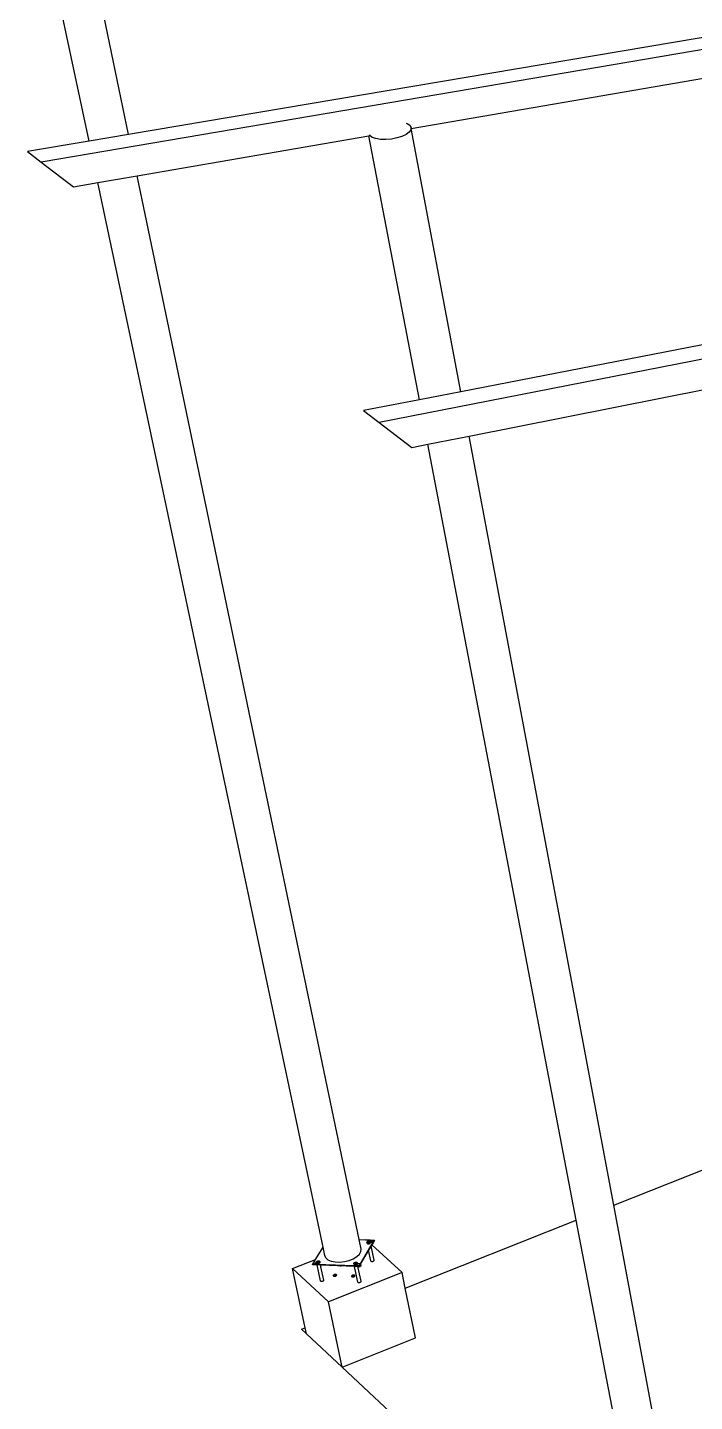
# Model space of a CAD drawing. Header units: inches. Extents: x -1339 to 1886, y -1058 to 789.
# Drawn here: x -1211 to -940, y -113 to 445 of the extents above; entities that cross this region are included whole.
import ezdxf

# ---------------------------------------------------------------- set-up
doc = ezdxf.new("R2010")
doc.units = ezdxf.units.IN
doc.header["$MEASUREMENT"] = 0

msp = doc.modelspace()

# ---------------------------------------------------------------- linework, layer by layer
for p, q in [((760.1, 724.78), (-1205.84, 390.66)), ((915.18, 672.58), (-1068.49, 284.88)), ((-1170.29, 401.91), (-1190.49, 498.75)), ((-1186.39, 399.19), (-1206.93, 496.29)), ((-873.08, 452.12), (-1170.29, 401.91)), ((-1055.42, 404.31), (-870.62, 436.15)), ((-1056.31, 402.89), (-1057.54, 401.97)), ((-1057.52, 406.53), (-1057.02, 406.36)), ((-1057.02, 406.36), (-1055.99, 405.64)), ((-1055.62, 403.85), (-1056.31, 402.89)), ((-1055.99, 405.64), (-1055.51, 404.79)), ((-1055.51, 404.79), (-1055.62, 403.85)), ((-1055.42, 404.31), (-1055.51, 404.79)), ((-1035.31, 297.37), (-1055.42, 404.31)), ((-1186.39, 399.19), (-1211.42, 394.96)), ((-1170.29, 401.91), (-1186.39, 399.19)), ((-1166.79, 385.11), (-1072.6, 401.34)), ((-1072.6, 401.34), (-1072.44, 401.37)), ((-1052.1, 294.11), (-1072.6, 401.34)), ((-1072.32, 401.47), (-1072.52, 401.83)), ((-1071.3, 400.75), (-1072.32, 401.47)), ((-1069.78, 400.22), (-1071.3, 400.75)), ((-1067.88, 399.92), (-1069.78, 400.22)), ((-1065.72, 399.87), (-1067.88, 399.92)), ((-1063.45, 400.07), (-1065.72, 399.87)), ((-1061.24, 400.51), (-1063.45, 400.07)), ((-1059.22, 401.16), (-1061.24, 400.51)), ((-1057.54, 401.97), (-1059.22, 401.16)), ((-1211.42, 394.96), (-1205.84, 390.66)), ((-1205.84, 390.66), (-1192.65, 380.66)), ((-1192.65, 380.66), (-1182.82, 382.35)), ((-1182.82, 382.35), (-1166.79, 385.11)), ((-1091.28, -50.31), (-1182.82, 382.35)), ((-1076.6, -47.21), (-1166.79, 385.11)), ((-854.63, 332.47), (-1035.31, 297.37)), ((-1035.31, 297.37), (-1052.1, 294.11)), ((-1031.92, 279.34), (-934.32, 298.67)), ((-1052.1, 294.11), (-1074.76, 289.71)), ((-1074.76, 289.71), (-1068.49, 284.88)), ((-1068.49, 284.88), (-1055.12, 274.75)), ((-1048.64, 276.03), (-1031.92, 279.34)), ((-973.13, -33.27), (-1031.92, 279.34)), ((-1055.12, 274.75), (-1048.64, 276.03)), ((-988.35, -39.32), (-1048.64, 276.03)), ((-973.13, -33.27), (-884.02, 2.17)), ((-948.68, -163.31), (-973.13, -33.27)), ((-1057.87, -66.96), (-988.35, -39.32)), ((-964.05, -166.4), (-988.35, -39.32)), ((-1076.6, -47.21), (-1073.95, -47.3)), ((-1075.79, -51.12), (-1076.6, -47.21)), ((-1070.99, -48.36), (-1076.23, -57.07)), ((-1073.95, -47.3), (-1073.87, -47.27)), ((-1073.95, -47.3), (-1073.83, -47.31)), ((-1073.87, -47.27), (-1073.83, -47.31)), ((-1073.83, -47.31), (-1072.08, -47.37)), ((-1073.43, -48.28), (-1073.39, -48.18)), ((-1073.41, -48.36), (-1073.43, -48.28)), ((-1073.36, -48.44), (-1073.41, -48.36)), ((-1073.34, -48.73), (-1073.41, -48.36)), ((-1073.39, -48.18), (-1073.31, -48.09)), ((-1073.26, -48.5), (-1073.36, -48.44)), ((-1073.28, -48.81), (-1073.34, -48.73)), ((-1073.31, -48.09), (-1073.2, -48.01)), ((-1073.28, -48.81), (-1073.18, -48.87)), ((-1073.13, -48.54), (-1073.26, -48.5)), ((-1073.2, -48.01), (-1073.05, -47.94)), ((-1073.18, -48.87), (-1073.05, -48.91)), ((-1072.97, -48.56), (-1073.13, -48.54)), ((-1073.05, -47.94), (-1072.89, -47.89)), ((-1073.05, -48.91), (-1072.9, -48.93)), ((-1072.8, -48.56), (-1072.97, -48.56)), ((-1072.9, -48.93), (-1072.73, -48.93)), ((-1072.9, -48.95), (-1072.73, -48.94)), ((-1072.89, -47.89), (-1072.72, -47.86)), ((-1072.63, -48.53), (-1072.8, -48.56)), ((-1071.72, -49.81), (-1072.77, -51.56)), ((-1072.73, -48.93), (-1072.55, -48.9)), ((-1072.73, -48.94), (-1072.55, -48.91)), ((-1072.72, -47.86), (-1072.55, -47.85)), ((-1072.46, -48.47), (-1072.63, -48.53)), ((-1072.55, -47.85), (-1072.39, -47.87)), ((-1072.55, -48.9), (-1072.39, -48.84)), ((-1072.55, -48.91), (-1072.38, -48.85)), ((-1072.32, -48.4), (-1072.46, -48.47)), ((-1072.39, -47.87), (-1072.26, -47.91)), ((-1072.39, -48.84), (-1072.24, -48.77)), ((-1072.38, -48.85), (-1072.23, -48.78)), ((-1072.2, -48.32), (-1072.32, -48.4)), ((-1072.26, -47.91), (-1072.16, -47.97)), ((-1072.24, -48.77), (-1072.13, -48.69)), ((-1072.23, -48.78), (-1072.11, -48.7)), ((-1072.13, -48.23), (-1072.2, -48.32)), ((-1072.08, -47.37), (-1072.17, -47.61)), ((-1072.17, -47.61), (-1072.14, -47.84)), ((-1072.16, -47.97), (-1072.11, -48.05)), ((-1072.14, -47.84), (-1071.99, -48.05)), ((-1072.09, -48.14), (-1072.13, -48.23)), ((-1072.13, -48.69), (-1072.05, -48.6)), ((-1072.11, -48.05), (-1072.09, -48.14)), ((-1072.04, -48.37), (-1072.11, -48.05)), ((-1072.11, -48.33), (-1072.08, -48.34)), ((-1072.11, -48.7), (-1072.03, -48.6)), ((-1072.1, -48.07), (-1070.45, -47.42)), ((-1072.08, -48.34), (-1072.1, -48.35)), ((-1072.06, -48.33), (-1072.09, -48.32)), ((-1072.08, -47.37), (-1070.43, -47.43)), ((-1072.06, -48.33), (-1072.08, -48.34)), ((-1072.08, -48.34), (-1072.03, -48.42)), ((-1072.04, -48.37), (-1072.06, -48.33)), ((-1072.02, -48.51), (-1072.05, -48.6)), ((-1072.03, -48.42), (-1072.04, -48.37)), ((-1072.01, -48.41), (-1072.04, -48.37)), ((-1072.03, -48.42), (-1072.02, -48.51)), ((-1072.03, -48.6), (-1071.99, -48.5)), ((-1071.99, -48.5), (-1072.01, -48.41)), ((-1071.99, -48.05), (-1071.74, -48.21)), ((-1071.74, -48.21), (-1071.4, -48.31)), ((-1071.49, -49.43), (-1071.72, -49.81)), ((-1070.51, -55.6), (-1071.72, -49.81)), ((-1070.95, -48.54), (-1071.49, -49.43)), ((-1071.49, -49.43), (-1059.17, -60.63)), ((-1071.4, -48.31), (-1070.99, -48.36)), ((-1070.43, -47.43), (-1070.99, -48.36)), ((-1070.95, -48.54), (-1070.99, -48.36)), ((-1070.39, -47.61), (-1070.95, -48.54)), ((-1070.39, -47.61), (-1070.43, -47.43)), ((-1103.69, -58.99), (-1094.34, -55.32)), ((-1094.99, -56.38), (-1094.34, -55.32)), ((-1094.34, -55.32), (-1091.28, -50.31)), ((-1090.55, -53.76), (-1091.28, -50.31)), ((-1090.16, -54.69), (-1090.55, -53.76)), ((-1089.29, -55.46), (-1090.16, -54.69)), ((-1089.29, -55.46), (-1088, -56.02)), ((-1082.61, -56.18), (-1080.71, -55.71)), ((-1080.71, -55.71), (-1078.99, -55.02)), ((-1078.99, -55.02), (-1077.55, -54.15)), ((-1077.55, -54.15), (-1076.49, -53.16)), ((-1076.49, -53.16), (-1075.89, -52.13)), ((-1072.77, -51.56), (-1076.2, -57.25)), ((-1075.89, -52.13), (-1075.79, -51.12)), ((-1071.86, -55.93), (-1072.77, -51.56)), ((-1070.61, -55.88), (-1070.54, -55.79)), ((-1070.54, -55.79), (-1070.5, -55.69)), ((-1070.51, -55.6), (-1070.52, -55.59)), ((-1070.5, -55.69), (-1070.51, -55.6)), ((-1089.09, -72.49), (-1103.69, -58.99)), ((-1098.52, -83.12), (-1103.69, -58.99)), ((-1095.56, -57.31), (-1094.99, -56.38)), ((-1095.56, -57.31), (-1093.99, -56.7)), ((-1093.91, -57.37), (-1095.56, -57.31)), ((-1095.52, -57.49), (-1095.56, -57.31)), ((-1093.87, -57.56), (-1095.52, -57.49)), ((-1094.58, -56.43), (-1094.99, -56.38)), ((-1094.24, -56.53), (-1094.58, -56.43)), ((-1093.99, -56.7), (-1094.24, -56.53)), ((-1093.84, -56.9), (-1093.99, -56.7)), ((-1093.93, -56.33), (-1093.89, -56.23)), ((-1093.91, -56.41), (-1093.93, -56.33)), ((-1093.86, -56.49), (-1093.91, -56.41)), ((-1093.86, -56.67), (-1093.91, -56.41)), ((-1093.91, -57.37), (-1093.81, -57.13)), ((-1093.87, -57.56), (-1093.91, -57.37)), ((-1078.45, -57.94), (-1093.91, -57.37)), ((-1093.89, -56.23), (-1093.81, -56.14)), ((-1093.86, -56.67), (-1093.88, -56.71)), ((-1093.88, -56.71), (-1093.87, -56.81)), ((-1093.87, -56.81), (-1093.81, -56.89)), ((-1093.71, -57.56), (-1093.87, -57.56)), ((-1093.76, -56.55), (-1093.86, -56.49)), ((-1093.84, -56.79), (-1093.86, -56.67)), ((-1093.78, -56.86), (-1093.84, -56.79)), ((-1093.81, -57.13), (-1093.84, -56.9)), ((-1093.81, -56.14), (-1093.7, -56.06)), ((-1093.81, -56.89), (-1093.71, -56.95)), ((-1093.78, -56.86), (-1093.68, -56.93)), ((-1093.63, -56.6), (-1093.76, -56.55)), ((-1093.71, -56.95), (-1093.57, -56.99)), ((-1092.34, -64.01), (-1093.71, -57.56)), ((-1092.33, -57.61), (-1093.71, -57.56)), ((-1093.7, -56.06), (-1093.55, -55.99)), ((-1093.68, -56.93), (-1093.55, -56.97)), ((-1093.48, -56.61), (-1093.63, -56.6)), ((-1093.57, -56.99), (-1093.41, -57.01)), ((-1093.55, -55.99), (-1093.38, -55.93)), ((-1093.55, -56.97), (-1093.4, -56.99)), ((-1093.3, -56.61), (-1093.48, -56.61)), ((-1093.41, -57.01), (-1093.23, -57.01)), ((-1093.4, -56.99), (-1093.22, -56.98)), ((-1093.4, -57), (-1093.23, -56.99)), ((-1093.38, -55.93), (-1093.21, -55.9)), ((-1093.13, -56.58), (-1093.3, -56.61)), ((-1093.23, -56.99), (-1093.05, -56.96)), ((-1093.23, -57.01), (-1093.05, -56.97)), ((-1093.22, -56.98), (-1093.05, -56.95)), ((-1093.21, -55.9), (-1093.04, -55.9)), ((-1092.96, -56.53), (-1093.13, -56.58)), ((-1093.05, -56.95), (-1092.88, -56.9)), ((-1093.05, -56.96), (-1092.87, -56.91)), ((-1093.05, -56.97), (-1092.88, -56.92)), ((-1093.04, -55.9), (-1092.88, -55.92)), ((-1092.82, -56.45), (-1092.96, -56.53)), ((-1092.88, -55.92), (-1092.75, -55.96)), ((-1092.88, -56.9), (-1092.74, -56.83)), ((-1092.88, -56.92), (-1092.73, -56.85)), ((-1092.87, -56.91), (-1092.72, -56.83)), ((-1092.7, -56.37), (-1092.82, -56.45)), ((-1092.69, -56.43), (-1092.81, -56.48)), ((-1092.64, -56.66), (-1092.77, -56.66)), ((-1092.75, -55.96), (-1092.65, -56.02)), ((-1092.62, -56.74), (-1092.74, -56.83)), ((-1092.73, -56.85), (-1092.61, -56.76)), ((-1092.72, -56.83), (-1092.6, -56.75)), ((-1092.62, -56.28), (-1092.7, -56.37)), ((-1092.65, -56.02), (-1092.6, -56.1)), ((-1092.59, -56.19), (-1092.62, -56.28)), ((-1092.61, -56.76), (-1092.53, -56.66)), ((-1092.52, -56.47), (-1092.6, -56.1)), ((-1092.6, -56.1), (-1092.59, -56.19)), ((-1092.6, -56.75), (-1092.53, -56.66)), ((-1092.55, -56.66), (-1092.53, -56.66)), ((-1092.5, -56.46), (-1092.54, -56.4)), ((-1092.54, -56.65), (-1092.51, -56.56)), ((-1092.53, -56.45), (-1092.52, -56.47)), ((-1092.53, -56.66), (-1092.52, -56.65)), ((-1092.53, -56.66), (-1092.53, -56.66)), ((-1092.52, -56.47), (-1092.51, -56.56)), ((-1092.52, -56.65), (-1092.49, -56.55)), ((-1092.49, -56.55), (-1092.5, -56.46)), ((-1092.2, -58.23), (-1092.33, -57.61)), ((-1078.52, -58.12), (-1092.33, -57.61)), ((-1092.17, -58.25), (-1092.2, -58.23)), ((-1092.14, -58.52), (-1092.2, -58.23)), ((-1092.11, -58.33), (-1092.17, -58.25)), ((-1092.14, -58.52), (-1092.1, -58.42)), ((-1092.1, -58.42), (-1092.11, -58.33)), ((-1090.98, -63.68), (-1092.11, -58.33)), ((-1059.17, -60.63), (-1089.09, -72.49)), ((-1088, -56.02), (-1086.38, -56.34)), ((-1086.37, -61.41), (-1086.55, -61.44)), ((-1086.38, -56.34), (-1084.54, -56.4)), ((-1086.2, -61.41), (-1086.37, -61.41)), ((-1086.03, -61.42), (-1086.2, -61.41)), ((-1085.9, -61.47), (-1086.03, -61.42)), ((-1084.54, -56.4), (-1082.61, -56.18)), ((-1084.32, -57.91), (-1084.26, -57.93)), ((-1084.26, -57.93), (-1084.1, -57.94)), ((-1084.1, -57.94), (-1083.92, -57.94)), ((-1083.92, -57.94), (-1083.84, -57.92)), ((-1078.76, -56.83), (-1078.72, -56.74)), ((-1078.75, -56.92), (-1078.76, -56.83)), ((-1078.69, -57), (-1078.75, -56.92)), ((-1078.7, -57.16), (-1078.75, -56.92)), ((-1078.72, -56.74), (-1078.65, -56.65)), ((-1078.7, -57.16), (-1078.71, -57.2)), ((-1078.71, -57.2), (-1078.7, -57.29)), ((-1078.67, -57.29), (-1078.7, -57.16)), ((-1078.7, -57.29), (-1078.64, -57.37)), ((-1078.6, -57.06), (-1078.69, -57)), ((-1078.61, -57.37), (-1078.67, -57.29)), ((-1078.65, -56.65), (-1078.53, -56.56)), ((-1078.64, -57.37), (-1078.54, -57.43)), ((-1078.61, -57.37), (-1078.52, -57.43)), ((-1078.46, -57.1), (-1078.6, -57.06)), ((-1078.54, -57.43), (-1078.4, -57.48)), ((-1078.53, -56.56), (-1078.39, -56.49)), ((-1078.52, -57.43), (-1078.39, -57.48)), ((-1077.19, -64.49), (-1078.52, -58.12)), ((-1078.41, -58.12), (-1078.52, -58.12)), ((-1078.31, -57.12), (-1078.46, -57.1)), ((-1078.25, -57.7), (-1078.45, -57.94)), ((-1078.41, -58.12), (-1078.45, -57.94)), ((-1076.8, -58), (-1078.45, -57.94)), ((-1077.08, -58.17), (-1078.41, -58.12)), ((-1078.4, -57.48), (-1078.24, -57.49)), ((-1078.39, -56.49), (-1078.22, -56.44)), ((-1078.39, -57.48), (-1078.23, -57.49)), ((-1078.14, -57.11), (-1078.31, -57.12)), ((-1077.95, -57.48), (-1078.25, -57.7)), ((-1078.24, -57.49), (-1078.23, -57.49)), ((-1078.24, -57.51), (-1078.06, -57.5)), ((-1078.23, -57.49), (-1078.06, -57.49)), ((-1078.22, -56.44), (-1078.05, -56.41)), ((-1077.96, -57.08), (-1078.14, -57.11)), ((-1078.06, -57.49), (-1077.9, -57.46)), ((-1078.06, -57.5), (-1077.88, -57.47)), ((-1078.05, -56.41), (-1077.87, -56.4)), ((-1077.8, -57.03), (-1077.96, -57.08)), ((-1077.9, -57.46), (-1077.95, -57.48)), ((-1077.9, -57.46), (-1077.88, -57.46)), ((-1077.71, -57.4), (-1077.88, -57.46)), ((-1077.88, -57.47), (-1077.71, -57.41)), ((-1077.87, -56.4), (-1077.72, -56.42)), ((-1077.65, -56.96), (-1077.8, -57.03)), ((-1077.72, -56.42), (-1077.59, -56.46)), ((-1077.71, -57.41), (-1077.56, -57.34)), ((-1077.71, -57.4), (-1077.6, -57.35)), ((-1077.53, -56.88), (-1077.65, -56.96)), ((-1077.6, -57.35), (-1077.57, -57.33)), ((-1077.59, -56.46), (-1077.49, -56.53)), ((-1077.57, -57.33), (-1077.56, -57.33)), ((-1077.56, -57.33), (-1077.48, -57.27)), ((-1077.56, -57.34), (-1077.54, -57.33)), ((-1077.55, -57.32), (-1077.49, -57.27)), ((-1077.55, -57.32), (-1077.55, -57.32)), ((-1077.54, -57.33), (-1077.55, -57.32)), ((-1077.54, -57.33), (-1077.44, -57.25)), ((-1076.8, -58), (-1077.54, -57.33)), ((-1077.5, -56.84), (-1077.53, -56.88)), ((-1077.41, -56.9), (-1077.52, -56.94)), ((-1077.49, -56.82), (-1077.5, -56.84)), ((-1077.5, -56.84), (-1077.41, -56.9)), ((-1077.49, -56.53), (-1077.43, -56.6)), ((-1077.46, -56.79), (-1077.49, -56.82)), ((-1077.39, -56.88), (-1077.49, -56.82)), ((-1077.39, -56.89), (-1077.49, -56.83)), ((-1077.49, -57.27), (-1077.46, -57.25)), ((-1077.48, -57.27), (-1077.49, -57.27)), ((-1077.14, -57.16), (-1077.48, -57.27)), ((-1077.48, -57.27), (-1077.44, -57.24)), ((-1077.39, -57.17), (-1077.47, -57.17)), ((-1077.42, -56.69), (-1077.46, -56.79)), ((-1077.39, -57.17), (-1077.46, -57.25)), ((-1077.44, -57.24), (-1077.36, -57.15)), ((-1077.44, -57.25), (-1077.37, -57.17)), ((-1077.43, -56.6), (-1077.42, -56.69)), ((-1077.37, -56.91), (-1077.43, -56.6)), ((-1077.39, -56.89), (-1077.41, -56.9)), ((-1077.41, -56.9), (-1077.36, -56.98)), ((-1077.41, -56.9), (-1077.41, -56.9)), ((-1077.37, -56.91), (-1077.39, -56.88)), ((-1077.34, -56.96), (-1077.39, -56.89)), ((-1077.38, -57.16), (-1077.39, -57.17)), ((-1077.34, -57.06), (-1077.38, -57.16)), ((-1077.34, -56.96), (-1077.37, -56.91)), ((-1077.36, -56.98), (-1077.37, -56.91)), ((-1077.37, -57.17), (-1077.36, -57.16)), ((-1077.36, -56.98), (-1077.34, -57.06)), ((-1077.36, -57.15), (-1077.33, -57.05)), ((-1077.36, -57.16), (-1077.32, -57.06)), ((-1077.36, -57.16), (-1077.36, -57.16)), ((-1077.34, -56.96), (-1077.33, -57.05)), ((-1077.33, -56.97), (-1077.34, -56.96)), ((-1077.32, -57.06), (-1077.33, -56.97)), ((-1076.68, -57.08), (-1077.14, -57.16)), ((-1075.83, -64.16), (-1077.08, -58.17)), ((-1076.91, -58.18), (-1077.08, -58.17)), ((-1076.91, -58.18), (-1076.85, -58.2)), ((-1076.76, -58.18), (-1076.91, -58.18)), ((-1076.85, -58.2), (-1076.69, -58.22)), ((-1076.23, -57.07), (-1076.8, -58)), ((-1076.76, -58.18), (-1076.8, -58)), ((-1076.34, -57.48), (-1076.76, -58.18)), ((-1076.69, -58.22), (-1076.51, -58.21)), ((-1076.23, -57.07), (-1076.68, -57.08)), ((-1076.58, -57.89), (-1076.46, -57.85)), ((-1076.51, -58.21), (-1076.33, -58.18)), ((-1076.2, -57.25), (-1076.34, -57.48)), ((-1076.24, -57.48), (-1076.34, -57.48)), ((-1076.33, -58.18), (-1076.16, -58.12)), ((-1076.08, -57.5), (-1076.24, -57.48)), ((-1076.2, -57.25), (-1076.23, -57.07)), ((-1076.16, -58.12), (-1076.01, -58.05)), ((-1075.94, -57.54), (-1076.08, -57.5)), ((-1076.01, -58.05), (-1075.89, -57.97)), ((-1075.84, -57.6), (-1075.94, -57.54)), ((-1075.89, -57.97), (-1075.81, -57.87)), ((-1075.79, -57.68), (-1075.84, -57.6)), ((-1075.81, -57.87), (-1075.77, -57.77)), ((-1075.77, -57.77), (-1075.79, -57.68)), ((-1071.81, -56.01), (-1071.86, -55.93)), ((-1071.81, -56.01), (-1071.71, -56.07)), ((-1071.71, -56.07), (-1071.57, -56.11)), ((-1071.57, -56.11), (-1071.41, -56.13)), ((-1071.41, -56.13), (-1071.23, -56.13)), ((-1071.23, -56.13), (-1071.05, -56.1)), ((-1071.05, -56.1), (-1070.88, -56.04)), ((-1070.88, -56.04), (-1070.73, -55.97)), ((-1070.73, -55.97), (-1070.61, -55.88)), ((-1057.87, -66.96), (-1059.17, -60.63)), ((-1092.28, -64.09), (-1092.34, -64.01)), ((-1092.28, -64.09), (-1092.18, -64.15)), ((-1092.18, -64.15), (-1092.04, -64.2)), ((-1092.04, -64.2), (-1091.88, -64.21)), ((-1091.88, -64.21), (-1091.71, -64.21)), ((-1091.71, -64.21), (-1091.52, -64.18)), ((-1091.52, -64.18), (-1091.35, -64.12)), ((-1091.35, -64.12), (-1091.2, -64.05)), ((-1091.2, -64.05), (-1091.08, -63.96)), ((-1091.08, -63.96), (-1091, -63.87)), ((-1091, -63.87), (-1090.97, -63.77)), ((-1090.98, -63.68), (-1090.99, -63.66)), ((-1090.97, -63.77), (-1090.98, -63.68)), ((-1087.08, -61.75), (-1087.11, -61.85)), ((-1087.11, -61.85), (-1087.1, -61.94)), ((-1087.1, -61.94), (-1087.04, -62.02)), ((-1087, -61.66), (-1087.08, -61.75)), ((-1087.04, -62.02), (-1086.94, -62.09)), ((-1086.88, -61.57), (-1087, -61.66)), ((-1086.94, -62.09), (-1086.81, -62.13)), ((-1086.72, -61.5), (-1086.88, -61.57)), ((-1086.81, -62.13), (-1086.65, -62.15)), ((-1086.55, -61.44), (-1086.72, -61.5)), ((-1086.65, -62.15), (-1086.47, -62.14)), ((-1086.47, -62.14), (-1086.29, -62.11)), ((-1086.42, -61.78), (-1085.8, -61.53)), ((-1086.29, -62.11), (-1086.12, -62.06)), ((-1086.12, -62.06), (-1085.97, -61.98)), ((-1085.97, -61.98), (-1085.85, -61.9)), ((-1085.8, -61.53), (-1085.9, -61.47)), ((-1085.85, -61.9), (-1085.77, -61.8)), ((-1085.74, -61.61), (-1085.8, -61.53)), ((-1085.77, -61.8), (-1085.73, -61.7)), ((-1085.73, -61.7), (-1085.74, -61.61)), ((-1079.65, -62.03), (-1079.68, -62.12)), ((-1079.68, -62.12), (-1079.67, -62.21)), ((-1079.67, -62.21), (-1079.62, -62.29)), ((-1079.57, -61.93), (-1079.65, -62.03)), ((-1079.62, -62.29), (-1079.52, -62.36)), ((-1079.45, -61.84), (-1079.57, -61.93)), ((-1079.52, -62.36), (-1079.38, -62.4)), ((-1079.3, -61.77), (-1079.45, -61.84)), ((-1079.38, -62.4), (-1079.22, -62.42)), ((-1079.13, -61.72), (-1079.3, -61.77)), ((-1079.3, -61.77), (-1078.99, -62.05)), ((-1079.22, -62.42), (-1079.04, -62.41)), ((-1078.95, -61.68), (-1079.13, -61.72)), ((-1079.04, -62.41), (-1078.86, -62.38)), ((-1078.77, -61.68), (-1078.95, -61.68)), ((-1078.86, -62.38), (-1078.69, -62.33)), ((-1078.61, -61.7), (-1078.77, -61.68)), ((-1078.69, -62.33), (-1078.54, -62.26)), ((-1078.47, -61.74), (-1078.61, -61.7)), ((-1078.54, -62.26), (-1078.42, -62.17)), ((-1078.37, -61.8), (-1078.47, -61.74)), ((-1078.42, -62.17), (-1078.34, -62.07)), ((-1078.32, -61.88), (-1078.37, -61.8)), ((-1078.34, -62.07), (-1078.3, -61.98)), ((-1078.3, -61.98), (-1078.32, -61.88)), ((-1077.13, -64.57), (-1077.19, -64.49)), ((-1077.13, -64.57), (-1077.03, -64.64)), ((-1077.03, -64.64), (-1076.9, -64.68)), ((-1076.9, -64.68), (-1076.73, -64.7)), ((-1076.73, -64.7), (-1076.56, -64.69)), ((-1076.56, -64.69), (-1076.38, -64.66)), ((-1076.38, -64.66), (-1076.2, -64.61)), ((-1076.2, -64.61), (-1076.05, -64.53)), ((-1076.05, -64.53), (-1075.93, -64.45)), ((-1075.93, -64.45), (-1075.85, -64.35)), ((-1075.85, -64.35), (-1075.82, -64.25)), ((-1075.82, -64.25), (-1075.83, -64.16)), ((-1053.71, -87.18), (-1057.87, -66.96)), ((-1083.45, -99.12), (-1089.09, -72.49)), ((-1099.97, -83.7), (-1098.52, -83.12)), ((-1098, -85.54), (-1099.97, -83.7)), ((-1098, -85.54), (-1098.52, -83.12)), ((-1083.45, -99.12), (-1098, -85.54)), ((-1083.45, -99.12), (-1053.71, -87.18)), ((-972.08, -203.09), (-1083.45, -99.12))]:
    msp.add_line(p, q)

doc.saveas('drawing.dxf')
